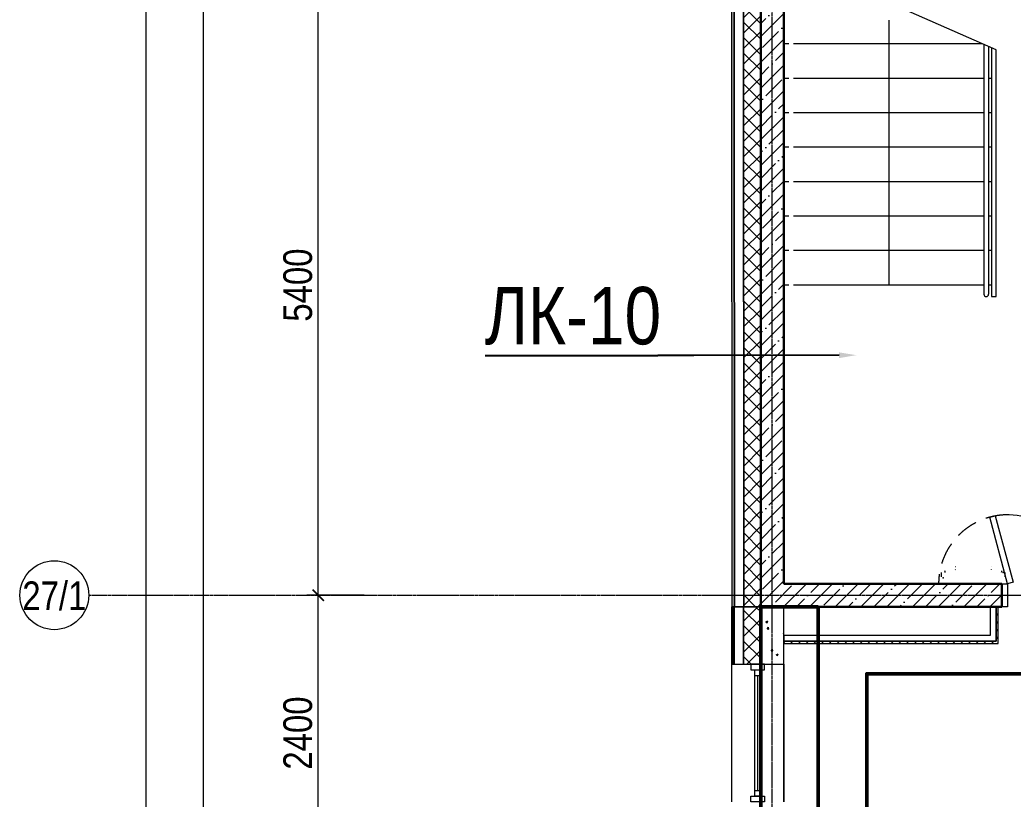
# Model space of a CAD drawing. Header units: millimetres. Extents: x -24360 to 609566, y -391049 to 148426.
# Drawn here: x -6555 to 2099, y 89125 to 95909 of the extents above; entities that cross this region are included whole.
import ezdxf
from ezdxf.enums import TextEntityAlignment as Align

# ---------------------------------------------------------------- set-up
doc = ezdxf.new("R2010")
doc.units = ezdxf.units.MM
doc.linetypes.add('CENTER2', pattern=[28.575, 19.05, -3.175, 3.175, -3.175])
doc.linetypes.add('DASHED', pattern=[19.05, 12.7, -6.35])
doc.layers.get('Defpoints').update_dxf_attribs({"color": 140})
for name, color, linetype, lineweight in [('A-Wall_Материал_Газоблок_Контур', 250, 'Continuous', 0), ('АР_Двери_внутренние', 5, 'Continuous', 9), ('АР_Двери_внутренние_антипаника', 7, 'Continuous', 0), ('АР_ЛК_марка', 6, 'Continuous', 5), ('АР_Окна', 4, 'Continuous', 5), ('АР_Оси_РД_размер', 8, 'Continuous', 0), ('АР_Стены ГКЛ', 1, 'Continuous', 15), ('АР_Стены ЖБ', 7, 'Continuous', 30), ('АР_Стены ПЕНОблок', 52, 'Continuous', 20), ('АР_Тонкая', 254, 'Continuous', 5), ('АР_Утеплитель', 31, 'Continuous', 0), ('АР_Ф_ЛК', 7, 'Continuous', 5), ('АР_Штриховка', 8, 'Continuous', 0), ('ОВ_Отопление', 30, 'Continuous', 5)]:
    doc.layers.add(name, color=color, linetype=linetype, lineweight=lineweight)
doc.layers.add('АР_Оси_РД_100', color=7, linetype='Continuous', lineweight=0, true_color=0x525252)
doc.layers.add('РД_Оси_100', color=7, linetype='Continuous', lineweight=0, true_color=0x525252)
doc.layers.add('КР_Балки-0.5', color=60, linetype='Continuous', lineweight=50, plot=False)
doc.styles.add('style1', font='ARIALN.TTF')
doc.styles.add('ккк', font='isocpeur.ttf', dxfattribs={"width": 0.85, "oblique": 15})
doc.dimstyles.new('Dim100_ареал', dxfattribs={"dimscale": 100, "dimtxt": 2.5, "dimasz": 1, "dimexe": 1, "dimexo": 1, "dimgap": 0.5, "dimtad": 1, "dimzin": 12, "dimdsep": 46, "dimtxsty": 'style1', "dimblk": 'ARCHTICK', "dimcen": 1, "dimdle": 1, "dimclrd": 256, "dimclre": 256, "dimaunit": 1, "dimadec": 0, "dimazin": 3, "dimtfac": 1, "dimtmove": 1, "dimatfit": 3, "dimldrblk": 'OPEN30', "dimfxl": 4, "dimfxlon": 1, "dimtolj": 1, "dimtzin": 0, "dimlwd": 9, "dimlwe": 9, "dimarcsym": 0})

# ---------------------------------------------------------------- blocks, each defined once
blk = doc.blocks.new('A-iden')
at = {"linetype": 'Continuous', "lineweight": 5}
blk.add_circle((0, -4), 3, dxfattribs=at)
at = {"color": 0, "linetype": 'Continuous', "lineweight": 20, "style": 'ккк', "width": 0.85}
blk.add_attdef('ID', text='', height=4, dxfattribs=at).set_placement((0.314, -3.853), align=Align.MIDDLE_CENTER)
blk = doc.blocks.new('_ArchTick')
at = {"color": 0, "linetype": 'ByBlock', "const_width": 0.15}
blk.add_lwpolyline([(-0.5, -0.5), (0.5, 0.5)], dxfattribs=at)
blk = doc.blocks.new('*D113')
at = {"layer": 'Defpoints', "color": 0, "lineweight": 50, "transparency": 16777216}
for p in [(-5455, 134700), (-2955, 134700), (-2955, 0)]:
    blk.add_point(p, dxfattribs=at)
at = {"layer": 'АР_Оси_РД_размер', "lineweight": 9, "transparency": 16777216}
for p, q in [((-5455, -100), (-5455, 134800)), ((-5055, 134700), (-5555, 134700)), ((-5055, 0), (-5555, 0))]:
    blk.add_line(p, q, dxfattribs=at)
at = {"layer": 'АР_Оси_РД_размер', "lineweight": 9, "transparency": 16777216, "xscale": 100, "yscale": 100, "zscale": 100}
for p, rotation in [((-5455, 134700), 90), ((-5455, 0), 270)]:
    blk.add_blockref('_ArchTick', p, dxfattribs=dict(at, rotation=rotation))
at = {"layer": 'АР_Оси_РД_размер', "color": 0, "transparency": 16777216, "insert": (-5632.6, 67350), "char_height": 250, "attachment_point": 5, "rotation": 90, "style": 'style1'}
blk.add_mtext('\\A1;134700', dxfattribs=at)
blk = doc.blocks.new('_Open30')
at = {"color": 0, "linetype": 'ByBlock', "lineweight": -2}
for p, q in [((-1, 0.268), (0, 0)), ((0, 0), (-1, -0.268)), ((0, 0), (-1, 0))]:
    blk.add_line(p, q, dxfattribs=at)
blk = doc.blocks.new('*D137')
at = {"layer": 'Defpoints', "color": 0, "lineweight": 50, "transparency": 16777216}
for p in [(-3955, 90900), (-2955, 90900), (-2955, 88500)]:
    blk.add_point(p, dxfattribs=at)
at = {"layer": 'АР_Оси_РД_размер', "lineweight": 9, "transparency": 16777216}
for p, q in [((-3955, 88400), (-3955, 91000)), ((-3555, 90900), (-4055, 90900)), ((-3555, 88500), (-4055, 88500))]:
    blk.add_line(p, q, dxfattribs=at)
at = {"layer": 'АР_Оси_РД_размер', "lineweight": 9, "transparency": 16777216, "xscale": 100, "yscale": 100, "zscale": 100}
for p, rotation in [((-3955, 90900), 90), ((-3955, 88500), 270)]:
    blk.add_blockref('_ArchTick', p, dxfattribs=dict(at, rotation=rotation))
at = {"layer": 'АР_Оси_РД_размер', "color": 0, "transparency": 16777216, "insert": (-4132.6, 89700), "char_height": 250, "attachment_point": 5, "rotation": 90, "style": 'style1'}
blk.add_mtext('\\A1;2400', dxfattribs=at)
blk = doc.blocks.new('*D138')
at = {"layer": 'Defpoints', "color": 0, "lineweight": 50, "transparency": 16777216}
for p in [(-3955, 96300), (-2955, 96300), (-2955, 90900)]:
    blk.add_point(p, dxfattribs=at)
at = {"layer": 'АР_Оси_РД_размер', "lineweight": 9, "transparency": 16777216}
for p, q in [((-3955, 90800), (-3955, 96400)), ((-3555, 96300), (-4055, 96300)), ((-3555, 90900), (-4055, 90900))]:
    blk.add_line(p, q, dxfattribs=at)
at = {"layer": 'АР_Оси_РД_размер', "lineweight": 9, "transparency": 16777216, "xscale": 100, "yscale": 100, "zscale": 100}
for p, rotation in [((-3955, 96300), 90), ((-3955, 90900), 270)]:
    blk.add_blockref('_ArchTick', p, dxfattribs=dict(at, rotation=rotation))
at = {"layer": 'АР_Оси_РД_размер', "color": 0, "transparency": 16777216, "insert": (-4132.6, 93600), "char_height": 250, "attachment_point": 5, "rotation": 90, "style": 'style1'}
blk.add_mtext('\\A1;5400', dxfattribs=at)
blk = doc.blocks.new('*D158')
at = {"layer": 'Defpoints', "color": 0, "lineweight": 50, "transparency": 16777216}
for p in [(-4955, 100500), (-2955, 100500), (-2955, 68700)]:
    blk.add_point(p, dxfattribs=at)
at = {"layer": 'АР_Оси_РД_размер', "lineweight": 9, "transparency": 16777216}
for p, q in [((-4955, 68600), (-4955, 100600)), ((-4555, 100500), (-5055, 100500)), ((-4555, 68700), (-5055, 68700))]:
    blk.add_line(p, q, dxfattribs=at)
at = {"layer": 'АР_Оси_РД_размер', "lineweight": 9, "transparency": 16777216, "xscale": 100, "yscale": 100, "zscale": 100}
for p, rotation in [((-4955, 100500), 90), ((-4955, 68700), 270)]:
    blk.add_blockref('_ArchTick', p, dxfattribs=dict(at, rotation=rotation))
at = {"layer": 'АР_Оси_РД_размер', "color": 0, "transparency": 16777216, "insert": (-5132.6, 84600), "char_height": 250, "attachment_point": 5, "rotation": 90, "style": 'style1'}
blk.add_mtext('\\A1;31800', dxfattribs=at)
blk = doc.blocks.new('СОШ_2200_АР_ОСИ_М100_28.05.24')
at = {"layer": 'АР_Оси_РД_100', "linetype": 'CENTER2'}
for p, q in [((0, -6155), (0, 139938.679)), ((-5954.958, 90900), (119910, 90900))]:
    blk.add_line(p, q, dxfattribs=at)
at = {"layer": 'АР_Оси_РД_100'}
ref = blk.add_blockref('A-iden', (-6254.958, 91300), dxfattribs=dict(at, xscale=100, yscale=100, zscale=100))
ref.add_attrib('ID', '27/1', dxfattribs={"layer": '0', "linetype": 'Continuous', "height": 250, "style": 'style1'}).set_placement((-6254.958, 90900), align=Align.MIDDLE)
at = {"layer": 'АР_Оси_РД_размер'}
for base, p1, p2, picture, middle in [((-5454.958, 134700), (-2954.958, 0), (-2954.958, 134700), '*D113', (-5632.601, 67350)), ((-4954.958, 100500), (-2954.958, 68700), (-2954.958, 100500), '*D158', (-5132.601, 84600)), ((-3954.958, 96300), (-2954.958, 90900), (-2954.958, 96300), '*D138', (-4132.601, 93600)), ((-3954.958, 90900), (-2954.958, 88500), (-2954.958, 90900), '*D137', (-4132.601, 89700))]:
    dim = blk.add_linear_dim(base=base, p1=p1, p2=p2, angle=90, dimstyle='Dim100_ареал', dxfattribs=at)
    dim.commit()
    dim.dimension.update_dxf_attribs({"geometry": picture, "text_midpoint": middle})

msp = doc.modelspace()

# ---------------------------------------------------------------- hatches: boundary and pattern name
at = {"layer": 'АР_Стены ГКЛ', "linetype": 'Continuous', "lineweight": 0, "true_color": 0x000000}
h = msp.add_hatch(dxfattribs=at)
h.set_pattern_fill('ANSI31', color=18, scale=15, angle=-360, style=0)
h.paths.add_polyline_path([(1970, 90800), (1950, 90800), (1950, 90500), (1970, 90480)], flags=0)
h = msp.add_hatch(dxfattribs=at)
h.set_pattern_fill('ANSI31', color=18, scale=15, style=0)
h.paths.add_polyline_path([(1970, 90480), (1950, 90500), (99.996, 90500), (99.996, 90480)], flags=0)
at = {"layer": 'АР_Штриховка', "linetype": 'Continuous', "lineweight": 0, "true_color": 0x000000}
h = msp.add_hatch(dxfattribs=at)
h.set_pattern_fill('_U', color=18, style=0, pattern_type=0)
h.set_pattern_definition([(360, (0, -1e-11), (-5e-17, 1), [])])
h.paths.add_polyline_path([(-353.137, 90799.894), (-328.137, 90799.904), (-332.308, 100830), (-357.318, 100855)], flags=0)
h = msp.add_hatch(dxfattribs=at)
h.set_pattern_fill('ANSI37', color=18, scale=30, style=0)
h.paths.add_polyline_path([(-248.137, 90799.938), (-98.137, 90800), (-102.212, 100600), (-252.274, 100750)], flags=0)
at = {"layer": 'АР_Штриховка', "linetype": 'Continuous', "lineweight": 5, "true_color": 0x000000}
h = msp.add_hatch(dxfattribs=at)
h.set_pattern_fill('ANSI35', color=18, scale=25, angle=1.3e-14, style=0)
h.paths.add_polyline_path([(-100, 90800), (100, 91000), (100, 100400), (-100, 100600)], flags=0)
h = msp.add_hatch(dxfattribs=at)
h.set_pattern_fill('ANSI35', color=18, scale=25, style=0)
h.paths.add_polyline_path([(4300, 90800), (4100, 91000), (3800, 91000), (3800, 90800)], flags=0)
h.paths.add_polyline_path([(2000, 90800), (2000, 91000), (100, 91000), (-100, 90800)], flags=0)

# ---------------------------------------------------------------- linework, layer by layer
at = {"color": 2, "lineweight": 50}
msp.add_lwpolyline([(13403, 90216), (824, 90216), (824, 88961), (13403, 88961)], dxfattribs=at)
at = {"layer": 'A-Wall_Материал_Газоблок_Контур', "color": 18, "linetype": 'Continuous', "lineweight": 0, "true_color": 0x000000}
for p, q in [((-355, 90300), (-355, 89100)), ((100, 89100), (100, 90300))]:
    msp.add_line(p, q, dxfattribs=at)
at = {"layer": 'АР_Двери_внутренние', "color": 18, "linetype": 'Continuous', "lineweight": 9, "true_color": 0x000000}
for points in [[(1894.709, 91579.555), (1943.005, 91592.496), (2098.296, 91012.941), (2050, 91000)], [(2050, 90800), (2000, 90800), (2000, 91000), (2050, 91000)]]:
    msp.add_lwpolyline(points, close=True, dxfattribs=at)
msp.add_arc((2050, 91000), 600, 0, 105, dxfattribs=at)
at = {"layer": 'АР_Двери_внутренние_антипаника', "color": 18, "linetype": 'DASHED', "lineweight": 0, "ltscale": 15, "true_color": 0x000000}
msp.add_arc((2051.411, 90998.581), 601.421, 90.134434, 179.5471626, dxfattribs=at)
at = {"layer": 'АР_Двери_внутренние_антипаника', "color": 18, "linetype": 'Continuous', "true_color": 0x000000}
for centre, radius, start, end in [((1594.584, 91147.357), 1, 359.9988571, 89.9988571), ((1907.832, 91147.351), 1, 89.9988571, 179.9988571), ((2471.305, 91042.798), 1000, 176.9207271, 179.0365471), ((507.884, 91039.54), 1000, 3.3070971, 4.1204371), ((1594.584, 91122.891), 1, 269.9988571, 359.9988571), ((1907.831, 91122.884), 1, 179.9988571, 269.9988571), ((2994.528, 91039.49), 1000, 175.8772771, 176.6906171), ((1031.107, 91042.827), 1000, 0.9611671, 3.0769871)]:
    msp.add_arc(centre, radius, start, end, dxfattribs=at)
for p in [(1489.582, 91050.218), (2012.831, 91098.157)]:
    msp.add_point(p, dxfattribs=at)
at = {"layer": 'АР_ЛК_марка', "color": 18, "linetype": 'ByBlock', "lineweight": -2, "true_color": 0x000000}
for p, q in [((-2499.752, 92986), (-996, 92986)), ((-683, 92986), (-996, 92986)), ((582.713, 92989.576), (-683, 92986))]:
    msp.add_line(p, q, dxfattribs=at)
at = {"layer": 'АР_ЛК_марка', "color": 18, "true_color": 0x000000}
msp.add_solid([(582.642, 93014.576), (732.712, 92990), (582.783, 92964.576)], dxfattribs=at)
at = {"layer": 'АР_Окна', "color": 18, "linetype": 'Continuous', "lineweight": 5, "true_color": 0x000000}
for p, q in [((-355, 90300), (-355, 89100)), ((100, 90300), (100, 89100)), ((-152.5, 90200), (-102.5, 90200)), ((-127.5, 90200), (-127.5, 89200)), ((-152.5, 89200), (-102.5, 89200))]:
    msp.add_line(p, q, dxfattribs=at)
for points in [[(-67.5, 90250), (-67.5, 90300), (-187.5, 90300), (-187.5, 90250)], [(-152.5, 90250), (-102.5, 90250), (-102.5, 89150), (-152.5, 89150)], [(-67.5, 89150), (-67.5, 89100), (-187.5, 89100), (-187.5, 89150)]]:
    msp.add_lwpolyline(points, close=True, dxfattribs=at)
at = {"layer": 'АР_Стены ГКЛ', "color": 18, "linetype": 'Continuous', "lineweight": 5, "true_color": 0x000000}
for p, q in [((1950, 90800), (1900, 90800)), ((1900, 90800), (1900, 90550)), ((1950, 90500), (1950, 90800)), ((1970, 90800), (1950, 90800)), ((1950, 90800), (1950, 90500)), ((1970, 90480), (1970, 90800)), ((1900, 90550), (99.996, 90550)), ((99.996, 90550), (99.996, 90500)), ((99.996, 90500), (1950, 90500)), ((1950, 90500), (99.996, 90500)), ((99.996, 90500), (99.996, 90480)), ((99.996, 90480), (1970, 90480))]:
    msp.add_line(p, q, dxfattribs=at)
at = {"layer": 'АР_Стены ЖБ', "color": 18, "linetype": 'Continuous', "lineweight": 30, "true_color": 0x000000}
for p, q in [((-100, 100600), (-100, 90800)), ((100, 91000), (100, 100400)), ((2000, 91000), (100, 91000)), ((2000, 90800), (2000, 91000)), ((-100, 90800), (2000, 90800))]:
    msp.add_line(p, q, dxfattribs=at)
at = {"layer": 'АР_Стены ПЕНОблок', "color": 18, "linetype": 'Continuous', "lineweight": 20, "true_color": 0x000000}
for p, q in [((100, 90800), (-100, 90800)), ((-100, 90800), (-100, 90300)), ((100, 90300), (100, 90800)), ((-100, 90300), (100, 90300))]:
    msp.add_line(p, q, dxfattribs=at)
at = {"layer": 'АР_Тонкая', "color": 18, "linetype": 'Continuous', "lineweight": 5, "true_color": 0x000000}
for p, q in [((-357.318, 100855), (-353.137, 90799.894)), ((-332.308, 100830), (-328.137, 90799.904)), ((-328.137, 90799.904), (-332.308, 100830)), ((-248.137, 90799.938), (-252.274, 100750)), ((-330, 90800), (-355, 90800)), ((-355, 90800), (-355, 90300)), ((-353.137, 90799.894), (-328.137, 90799.904)), ((-250, 90800), (-330, 90800)), ((-330, 90800), (-330, 90300)), ((-330, 90300), (-330, 90800)), ((-328.137, 90799.904), (-248.137, 90799.938)), ((-250, 90300), (-250, 90800)), ((-355, 90300), (-330, 90300)), ((-330, 90300), (-250, 90300))]:
    msp.add_line(p, q, dxfattribs=at)
at = {"layer": 'АР_Тонкая', "color": 18, "true_color": 0x000000}
msp.add_line((1950, 95647.623), (1139.383, 96004.901), dxfattribs=at)
at = {"layer": 'АР_Утеплитель', "color": 18, "linetype": 'Continuous', "lineweight": 0, "true_color": 0x000000}
for p, q in [((-252.274, 100750), (-248.137, 90799.938)), ((-98.137, 90800), (-102.212, 100600)), ((-100, 90800), (-250, 90800)), ((-250, 90800), (-250, 90300)), ((-248.137, 90799.938), (-98.137, 90800)), ((-100, 90300), (-100, 90800)), ((-250, 90300), (-100, 90300))]:
    msp.add_line(p, q, dxfattribs=at)
at = {"layer": 'АР_Ф_ЛК', "color": 18, "true_color": 0x000000}
for p, q in [((1015, 95905.727), (1015, 95439.478)), ((145, 95700), (100, 95700)), ((1831.163, 95700), (185, 95700)), ((1910, 95665.253), (1910, 93500)), ((1950, 93500), (1950, 95647.623)), ((145, 95400), (100, 95400)), ((1845, 95400), (185, 95400)), ((1015, 95439.478), (1015, 93600)), ((1910, 95400), (1885, 95400)), ((145, 95100), (100, 95100)), ((1845, 95100), (185, 95100)), ((1910, 95100), (1885, 95100)), ((145, 94800), (100, 94800)), ((1845, 94800), (185, 94800)), ((1910, 94800), (1885, 94800)), ((145, 94500), (100, 94500)), ((1845, 94500), (185, 94500)), ((1910, 94500), (1885, 94500)), ((145, 94200), (100, 94200)), ((1845, 94200), (185, 94200)), ((1910, 94200), (1885, 94200)), ((145, 93900), (100, 93900)), ((1845, 93900), (185, 93900)), ((1910, 93900), (1885, 93900)), ((145, 93600), (100, 93600)), ((1845, 93600), (185, 93600)), ((1910, 93600), (1885, 93600)), ((1910, 93500), (1950, 93500))]:
    msp.add_line(p, q, dxfattribs=at)
at = {"layer": 'АР_Ф_ЛК', "color": 18, "lineweight": 9, "true_color": 0x000000}
for p, q in [((1845, 95693.902), (1845, 93520)), ((1885, 95676.272), (1885, 93520))]:
    msp.add_line(p, q, dxfattribs=at)
msp.add_arc((1865, 93520), 20, 180, 0, dxfattribs=at)
at = {"layer": 'АР_Штриховка', "color": 18, "linetype": 'Continuous', "lineweight": 0, "true_color": 0x000000}
for p, q in [((-355, 90799), (-330, 90799)), ((-355, 90798), (-330, 90798)), ((-355, 90797), (-330, 90797)), ((-355, 90796), (-330, 90796)), ((-355, 90795), (-330, 90795)), ((-355, 90794), (-330, 90794)), ((-355, 90793), (-330, 90793)), ((-355, 90792), (-330, 90792)), ((-355, 90791), (-330, 90791)), ((-355, 90790), (-330, 90790)), ((-355, 90789), (-330, 90789)), ((-355, 90788), (-330, 90788)), ((-355, 90787), (-330, 90787)), ((-355, 90786), (-330, 90786)), ((-355, 90785), (-330, 90785)), ((-355, 90784), (-330, 90784)), ((-355, 90783), (-330, 90783)), ((-355, 90782), (-330, 90782)), ((-250, 90675.093), (-125.093, 90800)), ((-100, 90755.686), (-144.314, 90800)), ((-79.398, 90798.121), (-77.822, 90800)), ((-79.398, 90798.121), (-64.216, 90796.792)), ((-64, 90796.832), (-64.584, 90800)), ((-355, 90781), (-330, 90781)), ((-355, 90780), (-330, 90780)), ((-355, 90779), (-330, 90779)), ((-355, 90778), (-330, 90778)), ((-355, 90777), (-330, 90777)), ((-355, 90776), (-330, 90776)), ((-355, 90775), (-330, 90775)), ((-355, 90774), (-330, 90774)), ((-355, 90773), (-330, 90773)), ((-355, 90772), (-330, 90772)), ((-355, 90771), (-330, 90771)), ((-355, 90770), (-330, 90770)), ((-355, 90769), (-330, 90769)), ((-355, 90768), (-330, 90768)), ((-355, 90767), (-330, 90767)), ((-355, 90766), (-330, 90766)), ((-355, 90765), (-330, 90765)), ((-355, 90764), (-330, 90764)), ((-355, 90763), (-330, 90763)), ((-355, 90762), (-330, 90762)), ((-355, 90761), (-330, 90761)), ((-355, 90760), (-330, 90760)), ((-355, 90759), (-330, 90759)), ((-355, 90758), (-330, 90758)), ((-355, 90757), (-330, 90757)), ((-355, 90756), (-330, 90756)), ((-355, 90755), (-330, 90755)), ((-355, 90754), (-330, 90754)), ((-355, 90753), (-330, 90753)), ((-355, 90752), (-330, 90752)), ((-355, 90751), (-330, 90751)), ((-355, 90750), (-330, 90750)), ((-355, 90749), (-330, 90749)), ((-355, 90748), (-330, 90748)), ((-355, 90747), (-330, 90747)), ((-355, 90746), (-330, 90746)), ((-355, 90745), (-330, 90745)), ((-355, 90744), (-330, 90744)), ((-355, 90743), (-330, 90743)), ((-355, 90742), (-330, 90742)), ((-355, 90741), (-330, 90741)), ((-355, 90740), (-330, 90740)), ((-355, 90739), (-330, 90739)), ((-355, 90738), (-330, 90738)), ((-355, 90737), (-330, 90737)), ((-355, 90736), (-330, 90736)), ((-355, 90735), (-330, 90735)), ((-355, 90734), (-330, 90734)), ((-355, 90733), (-330, 90733)), ((-355, 90732), (-330, 90732)), ((-355, 90731), (-330, 90731)), ((-355, 90730), (-330, 90730)), ((-355, 90729), (-330, 90729)), ((-355, 90728), (-330, 90728)), ((-355, 90727), (-330, 90727)), ((-355, 90726), (-330, 90726)), ((-355, 90725), (-330, 90725)), ((-355, 90724), (-330, 90724)), ((-355, 90723), (-330, 90723)), ((-355, 90722), (-330, 90722)), ((-355, 90721), (-330, 90721)), ((-355, 90720), (-330, 90720)), ((-355, 90719), (-330, 90719)), ((-355, 90718), (-330, 90718)), ((-355, 90717), (-330, 90717)), ((-355, 90716), (-330, 90716)), ((-355, 90715), (-330, 90715)), ((-355, 90714), (-330, 90714)), ((-355, 90713), (-330, 90713)), ((-355, 90712), (-330, 90712)), ((-355, 90711), (-330, 90711)), ((-355, 90710), (-330, 90710)), ((-355, 90709), (-330, 90709)), ((-355, 90708), (-330, 90708)), ((-355, 90707), (-330, 90707)), ((-355, 90706), (-330, 90706)), ((-355, 90705), (-330, 90705)), ((-355, 90704), (-330, 90704)), ((-355, 90703), (-330, 90703)), ((-355, 90702), (-330, 90702)), ((-355, 90701), (-330, 90701)), ((-355, 90700), (-330, 90700)), ((-355, 90699), (-330, 90699)), ((-355, 90698), (-330, 90698)), ((-355, 90697), (-330, 90697)), ((-355, 90696), (-330, 90696)), ((-100, 90620.982), (-250, 90770.982)), ((-355, 90695), (-330, 90695)), ((-355, 90694), (-330, 90694)), ((-355, 90693), (-330, 90693)), ((-355, 90692), (-330, 90692)), ((-355, 90691), (-330, 90691)), ((-355, 90690), (-330, 90690)), ((-355, 90689), (-330, 90689)), ((-355, 90688), (-330, 90688)), ((-355, 90687), (-330, 90687)), ((-355, 90686), (-330, 90686)), ((-355, 90685), (-330, 90685)), ((-355, 90684), (-330, 90684)), ((-355, 90683), (-330, 90683)), ((-355, 90682), (-330, 90682)), ((-355, 90681), (-330, 90681)), ((-355, 90680), (-330, 90680)), ((-355, 90679), (-330, 90679)), ((-355, 90678), (-330, 90678)), ((-355, 90677), (-330, 90677)), ((-355, 90676), (-330, 90676)), ((-355, 90675), (-330, 90675)), ((-355, 90674), (-330, 90674)), ((-355, 90673), (-330, 90673)), ((-355, 90672), (-330, 90672)), ((-355, 90671), (-330, 90671)), ((-355, 90670), (-330, 90670)), ((-355, 90669), (-330, 90669)), ((-355, 90668), (-330, 90668)), ((-355, 90667), (-330, 90667)), ((-355, 90666), (-330, 90666)), ((-355, 90665), (-330, 90665)), ((-355, 90664), (-330, 90664)), ((-355, 90663), (-330, 90663)), ((-355, 90662), (-330, 90662)), ((-355, 90661), (-330, 90661)), ((-355, 90660), (-330, 90660)), ((-355, 90659), (-330, 90659)), ((-355, 90658), (-330, 90658)), ((-355, 90657), (-330, 90657)), ((-355, 90656), (-330, 90656)), ((-355, 90655), (-330, 90655)), ((-355, 90654), (-330, 90654)), ((-355, 90653), (-330, 90653)), ((-355, 90652), (-330, 90652)), ((-355, 90651), (-330, 90651)), ((-355, 90650), (-330, 90650)), ((-355, 90649), (-330, 90649)), ((-355, 90648), (-330, 90648)), ((-355, 90647), (-330, 90647)), ((-355, 90646), (-330, 90646)), ((-355, 90645), (-330, 90645)), ((-355, 90644), (-330, 90644)), ((-355, 90643), (-330, 90643)), ((-355, 90642), (-330, 90642)), ((-355, 90641), (-330, 90641)), ((-355, 90640), (-330, 90640)), ((-355, 90639), (-330, 90639)), ((-355, 90638), (-330, 90638)), ((-355, 90637), (-330, 90637)), ((-355, 90636), (-330, 90636)), ((-355, 90635), (-330, 90635)), ((-355, 90634), (-330, 90634)), ((-355, 90633), (-330, 90633)), ((-355, 90632), (-330, 90632)), ((-355, 90631), (-330, 90631)), ((-355, 90630), (-330, 90630)), ((-355, 90629), (-330, 90629)), ((-355, 90628), (-330, 90628)), ((-355, 90627), (-330, 90627)), ((-355, 90626), (-330, 90626)), ((-355, 90625), (-330, 90625)), ((-355, 90624), (-330, 90624)), ((-355, 90623), (-330, 90623)), ((-355, 90622), (-330, 90622)), ((-355, 90621), (-330, 90621)), ((-355, 90620), (-330, 90620)), ((-355, 90619), (-330, 90619)), ((-355, 90618), (-330, 90618)), ((-355, 90617), (-330, 90617)), ((-355, 90616), (-330, 90616)), ((-355, 90615), (-330, 90615)), ((-355, 90614), (-330, 90614)), ((-355, 90613), (-330, 90613)), ((-355, 90612), (-330, 90612)), ((-355, 90611), (-330, 90611)), ((-355, 90610), (-330, 90610)), ((-355, 90609), (-330, 90609)), ((-250, 90540.389), (-100, 90690.389)), ((-100, 90486.278), (-250, 90636.278)), ((-56.747, 90668.967), (-44.112, 90660.445)), ((-56.72, 90669.025), (-38.936, 90675.852)), ((-44.155, 90607.064), (-31.91, 90621.658)), ((-44.104, 90660.442), (-38.954, 90675.791)), ((-28.757, 90605.775), (-31.694, 90621.697)), ((-355, 90608), (-330, 90608)), ((-355, 90607), (-330, 90607)), ((-355, 90606), (-330, 90606)), ((-355, 90605), (-330, 90605)), ((-355, 90604), (-330, 90604)), ((-355, 90603), (-330, 90603)), ((-355, 90602), (-330, 90602)), ((-355, 90601), (-330, 90601)), ((-355, 90600), (-330, 90600)), ((-355, 90599), (-330, 90599)), ((-355, 90598), (-330, 90598)), ((-355, 90597), (-330, 90597)), ((-355, 90596), (-330, 90596)), ((-355, 90595), (-330, 90595)), ((-355, 90594), (-330, 90594)), ((-355, 90593), (-330, 90593)), ((-355, 90592), (-330, 90592)), ((-355, 90591), (-330, 90591)), ((-355, 90590), (-330, 90590)), ((-355, 90589), (-330, 90589)), ((-355, 90588), (-330, 90588)), ((-355, 90587), (-330, 90587)), ((-355, 90586), (-330, 90586)), ((-355, 90585), (-330, 90585)), ((-355, 90584), (-330, 90584)), ((-355, 90583), (-330, 90583)), ((-355, 90582), (-330, 90582)), ((-355, 90581), (-330, 90581)), ((-355, 90580), (-330, 90580)), ((-355, 90579), (-330, 90579)), ((-355, 90578), (-330, 90578)), ((-355, 90577), (-330, 90577)), ((-355, 90576), (-330, 90576)), ((-355, 90575), (-330, 90575)), ((-355, 90574), (-330, 90574)), ((-355, 90573), (-330, 90573)), ((-355, 90572), (-330, 90572)), ((-355, 90571), (-330, 90571)), ((-355, 90570), (-330, 90570)), ((-355, 90569), (-330, 90569)), ((-355, 90568), (-330, 90568)), ((-355, 90567), (-330, 90567)), ((-355, 90566), (-330, 90566)), ((-355, 90565), (-330, 90565)), ((-355, 90564), (-330, 90564)), ((-355, 90563), (-330, 90563)), ((-355, 90562), (-330, 90562)), ((-355, 90561), (-330, 90561)), ((-355, 90560), (-330, 90560)), ((-355, 90559), (-330, 90559)), ((-355, 90558), (-330, 90558)), ((-355, 90557), (-330, 90557)), ((-355, 90556), (-330, 90556)), ((-355, 90555), (-330, 90555)), ((-355, 90554), (-330, 90554)), ((-355, 90553), (-330, 90553)), ((-355, 90552), (-330, 90552)), ((-355, 90551), (-330, 90551)), ((-355, 90550), (-330, 90550)), ((-355, 90549), (-330, 90549)), ((-355, 90548), (-330, 90548)), ((-355, 90547), (-330, 90547)), ((-355, 90546), (-330, 90546)), ((-355, 90545), (-330, 90545)), ((-355, 90544), (-330, 90544)), ((-355, 90543), (-330, 90543)), ((-355, 90542), (-330, 90542)), ((-355, 90541), (-330, 90541)), ((-355, 90540), (-330, 90540)), ((-355, 90539), (-330, 90539)), ((-355, 90538), (-330, 90538)), ((-355, 90537), (-330, 90537)), ((-355, 90536), (-330, 90536)), ((-355, 90535), (-330, 90535)), ((-355, 90534), (-330, 90534)), ((-355, 90533), (-330, 90533)), ((-355, 90532), (-330, 90532)), ((-355, 90531), (-330, 90531)), ((-355, 90530), (-330, 90530)), ((-355, 90529), (-330, 90529)), ((-355, 90528), (-330, 90528)), ((-355, 90527), (-330, 90527)), ((-355, 90526), (-330, 90526)), ((-355, 90525), (-330, 90525)), ((-355, 90524), (-330, 90524)), ((-355, 90523), (-330, 90523)), ((-355, 90522), (-330, 90522)), ((-250, 90405.686), (-100, 90555.686)), ((-44.155, 90607.064), (-28.973, 90605.735)), ((94.868, 90566.702), (100, 90563.24)), ((94.894, 90566.76), (100, 90568.72)), ((-355, 90521), (-330, 90521)), ((-355, 90520), (-330, 90520)), ((-355, 90519), (-330, 90519)), ((-355, 90518), (-330, 90518)), ((-355, 90517), (-330, 90517)), ((-355, 90516), (-330, 90516)), ((-355, 90515), (-330, 90515)), ((-355, 90514), (-330, 90514)), ((-355, 90513), (-330, 90513)), ((-355, 90512), (-330, 90512)), ((-355, 90511), (-330, 90511)), ((-355, 90510), (-330, 90510)), ((-355, 90509), (-330, 90509)), ((-355, 90508), (-330, 90508)), ((-355, 90507), (-330, 90507)), ((-355, 90506), (-330, 90506)), ((-355, 90505), (-330, 90505)), ((-355, 90504), (-330, 90504)), ((-355, 90503), (-330, 90503)), ((-355, 90502), (-330, 90502)), ((-355, 90501), (-330, 90501)), ((-355, 90500), (-330, 90500)), ((-355, 90499), (-330, 90499)), ((-355, 90498), (-330, 90498)), ((-355, 90497), (-330, 90497)), ((-355, 90496), (-330, 90496)), ((-355, 90495), (-330, 90495)), ((-355, 90494), (-330, 90494)), ((-355, 90493), (-330, 90493)), ((-355, 90492), (-330, 90492)), ((-355, 90491), (-330, 90491)), ((-355, 90490), (-330, 90490)), ((-355, 90489), (-330, 90489)), ((-355, 90488), (-330, 90488)), ((-355, 90487), (-330, 90487)), ((-355, 90486), (-330, 90486)), ((-355, 90485), (-330, 90485)), ((-355, 90484), (-330, 90484)), ((-355, 90483), (-330, 90483)), ((-355, 90482), (-330, 90482)), ((-355, 90481), (-330, 90481)), ((-355, 90480), (-330, 90480)), ((-355, 90479), (-330, 90479)), ((-355, 90478), (-330, 90478)), ((-355, 90477), (-330, 90477)), ((-355, 90476), (-330, 90476)), ((-355, 90475), (-330, 90475)), ((-355, 90474), (-330, 90474)), ((-355, 90473), (-330, 90473)), ((-355, 90472), (-330, 90472)), ((-355, 90471), (-330, 90471)), ((-355, 90470), (-330, 90470)), ((-355, 90469), (-330, 90469)), ((-355, 90468), (-330, 90468)), ((-355, 90467), (-330, 90467)), ((-355, 90466), (-330, 90466)), ((-355, 90465), (-330, 90465)), ((-355, 90464), (-330, 90464)), ((-355, 90463), (-330, 90463)), ((-355, 90462), (-330, 90462)), ((-355, 90461), (-330, 90461)), ((-355, 90460), (-330, 90460)), ((-355, 90459), (-330, 90459)), ((-355, 90458), (-330, 90458)), ((-355, 90457), (-330, 90457)), ((-355, 90456), (-330, 90456)), ((-355, 90455), (-330, 90455)), ((-355, 90454), (-330, 90454)), ((-355, 90453), (-330, 90453)), ((-355, 90452), (-330, 90452)), ((-355, 90451), (-330, 90451)), ((-355, 90450), (-330, 90450)), ((-355, 90449), (-330, 90449)), ((-355, 90448), (-330, 90448)), ((-355, 90447), (-330, 90447)), ((-355, 90446), (-330, 90446)), ((-355, 90445), (-330, 90445)), ((-355, 90444), (-330, 90444)), ((-355, 90443), (-330, 90443)), ((-355, 90442), (-330, 90442)), ((-355, 90441), (-330, 90441)), ((-355, 90440), (-330, 90440)), ((-355, 90439), (-330, 90439)), ((-355, 90438), (-330, 90438)), ((-355, 90437), (-330, 90437)), ((-355, 90436), (-330, 90436)), ((-100, 90351.574), (-250, 90501.574)), ((-355, 90435), (-330, 90435)), ((-355, 90434), (-330, 90434)), ((-355, 90433), (-330, 90433)), ((-355, 90432), (-330, 90432)), ((-355, 90431), (-330, 90431)), ((-355, 90430), (-330, 90430)), ((-355, 90429), (-330, 90429)), ((-355, 90428), (-330, 90428)), ((-355, 90427), (-330, 90427)), ((-355, 90426), (-330, 90426)), ((-355, 90425), (-330, 90425)), ((-355, 90424), (-330, 90424)), ((-355, 90423), (-330, 90423)), ((-355, 90422), (-330, 90422)), ((-355, 90421), (-330, 90421)), ((-355, 90420), (-330, 90420)), ((-355, 90419), (-330, 90419)), ((-355, 90418), (-330, 90418)), ((-355, 90417), (-330, 90417)), ((-355, 90416), (-330, 90416)), ((-355, 90415), (-330, 90415)), ((-355, 90414), (-330, 90414)), ((-355, 90413), (-330, 90413)), ((-355, 90412), (-330, 90412)), ((-355, 90411), (-330, 90411)), ((-355, 90410), (-330, 90410)), ((-355, 90409), (-330, 90409)), ((-355, 90408), (-330, 90408)), ((-355, 90407), (-330, 90407)), ((-355, 90406), (-330, 90406)), ((-355, 90405), (-330, 90405)), ((-355, 90404), (-330, 90404)), ((-355, 90403), (-330, 90403)), ((-355, 90402), (-330, 90402)), ((-355, 90401), (-330, 90401)), ((-355, 90400), (-330, 90400)), ((-355, 90399), (-330, 90399)), ((-355, 90398), (-330, 90398)), ((-355, 90397), (-330, 90397)), ((-355, 90396), (-330, 90396)), ((-355, 90395), (-330, 90395)), ((-355, 90394), (-330, 90394)), ((-355, 90393), (-330, 90393)), ((-355, 90392), (-330, 90392)), ((-355, 90391), (-330, 90391)), ((-355, 90390), (-330, 90390)), ((-355, 90389), (-330, 90389)), ((-355, 90388), (-330, 90388)), ((-355, 90387), (-330, 90387)), ((-355, 90386), (-330, 90386)), ((-355, 90385), (-330, 90385)), ((-355, 90384), (-330, 90384)), ((-355, 90383), (-330, 90383)), ((-355, 90382), (-330, 90382)), ((-355, 90381), (-330, 90381)), ((-355, 90380), (-330, 90380)), ((-355, 90379), (-330, 90379)), ((-355, 90378), (-330, 90378)), ((-355, 90377), (-330, 90377)), ((-355, 90376), (-330, 90376)), ((-355, 90375), (-330, 90375)), ((-355, 90374), (-330, 90374)), ((-355, 90373), (-330, 90373)), ((-355, 90372), (-330, 90372)), ((-355, 90371), (-330, 90371)), ((-355, 90370), (-330, 90370)), ((-355, 90369), (-330, 90369)), ((-355, 90368), (-330, 90368)), ((-355, 90367), (-330, 90367)), ((-355, 90366), (-330, 90366)), ((-355, 90365), (-330, 90365)), ((-355, 90364), (-330, 90364)), ((-355, 90363), (-330, 90363)), ((-355, 90362), (-330, 90362)), ((-355, 90361), (-330, 90361)), ((-355, 90360), (-330, 90360)), ((-355, 90359), (-330, 90359)), ((-355, 90358), (-330, 90358)), ((-355, 90357), (-330, 90357)), ((-355, 90356), (-330, 90356)), ((-355, 90355), (-330, 90355)), ((-355, 90354), (-330, 90354)), ((-355, 90353), (-330, 90353)), ((-355, 90352), (-330, 90352)), ((-355, 90351), (-330, 90351)), ((-355, 90350), (-330, 90350)), ((-355, 90349), (-330, 90349)), ((-183.13, 90300), (-250, 90366.87)), ((-220.982, 90300), (-100, 90420.982)), ((-8.912, 90416.007), (6.27, 90414.679)), ((-8.911, 90416.008), (3.334, 90430.601)), ((6.486, 90414.718), (3.549, 90430.64)), ((33.066, 90382.514), (45.7, 90373.992)), ((33.092, 90382.572), (50.877, 90389.399)), ((45.708, 90373.989), (50.859, 90389.338)), ((-355, 90348), (-330, 90348)), ((-355, 90347), (-330, 90347)), ((-355, 90346), (-330, 90346)), ((-355, 90345), (-330, 90345)), ((-355, 90344), (-330, 90344)), ((-355, 90343), (-330, 90343)), ((-355, 90342), (-330, 90342)), ((-355, 90341), (-330, 90341)), ((-355, 90340), (-330, 90340)), ((-355, 90339), (-330, 90339)), ((-355, 90338), (-330, 90338)), ((-355, 90337), (-330, 90337)), ((-355, 90336), (-330, 90336)), ((-355, 90335), (-330, 90335)), ((-355, 90334), (-330, 90334)), ((-355, 90333), (-330, 90333)), ((-355, 90332), (-330, 90332)), ((-355, 90331), (-330, 90331)), ((-355, 90330), (-330, 90330)), ((-355, 90329), (-330, 90329)), ((-355, 90328), (-330, 90328)), ((-355, 90327), (-330, 90327)), ((-355, 90326), (-330, 90326)), ((-355, 90325), (-330, 90325)), ((-355, 90324), (-330, 90324)), ((-355, 90323), (-330, 90323)), ((-355, 90322), (-330, 90322)), ((-355, 90321), (-330, 90321)), ((-355, 90320), (-330, 90320)), ((-355, 90319), (-330, 90319)), ((-355, 90318), (-330, 90318)), ((-355, 90317), (-330, 90317)), ((-355, 90316), (-330, 90316)), ((-355, 90315), (-330, 90315)), ((-355, 90314), (-330, 90314)), ((-355, 90313), (-330, 90313)), ((-355, 90312), (-330, 90312)), ((-355, 90311), (-330, 90311)), ((-355, 90310), (-330, 90310)), ((-355, 90309), (-330, 90309)), ((-355, 90308), (-330, 90308)), ((-355, 90307), (-330, 90307)), ((-355, 90306), (-330, 90306)), ((-355, 90305), (-330, 90305)), ((-355, 90304), (-330, 90304)), ((-355, 90303), (-330, 90303)), ((-355, 90302), (-330, 90302)), ((-355, 90301), (-330, 90301)), ((-355, 90300), (-330, 90300))]:
    msp.add_line(p, q, dxfattribs=at)
at = {"layer": 'КР_Балки-0.5', "color": 18, "ltscale": 200, "true_color": 0x000000}
for p, q in [((-100, 64295), (-100, 90800)), ((-100, 90800), (400, 90800)), ((-100, 64295), (-100, 90800)), ((-100, 90800), (400, 90800)), ((400, 90800), (400, 64295)), ((400, 90800), (400, 64295))]:
    msp.add_line(p, q, dxfattribs=at)
at = {"layer": 'ОВ_Отопление', "color": 18, "true_color": 0x000000}
for p, q in [((100, 90800), (1900, 90800)), ((100, 90550), (100, 90800)), ((1900, 90800), (1900, 90550)), ((1900, 90550), (100, 90550))]:
    msp.add_line(p, q, dxfattribs=at)

# ---------------------------------------------------------------- block references
at = {"layer": 'РД_Оси_100'}
msp.add_blockref('СОШ_2200_АР_ОСИ_М100_28.05.24', (0, 0), dxfattribs=at)

# ---------------------------------------------------------------- texts
at = {"layer": 'АР_ЛК_марка', "color": 18, "lineweight": 50, "true_color": 0x000000, "style": 'style1'}
for s, p in [('ЛК', (-2504.527, 93083.954)), ('-10', (-1795.454, 93083.954))]:
    msp.add_text(s, height=500, dxfattribs=at).set_placement(p)

doc.saveas('drawing.dxf')
